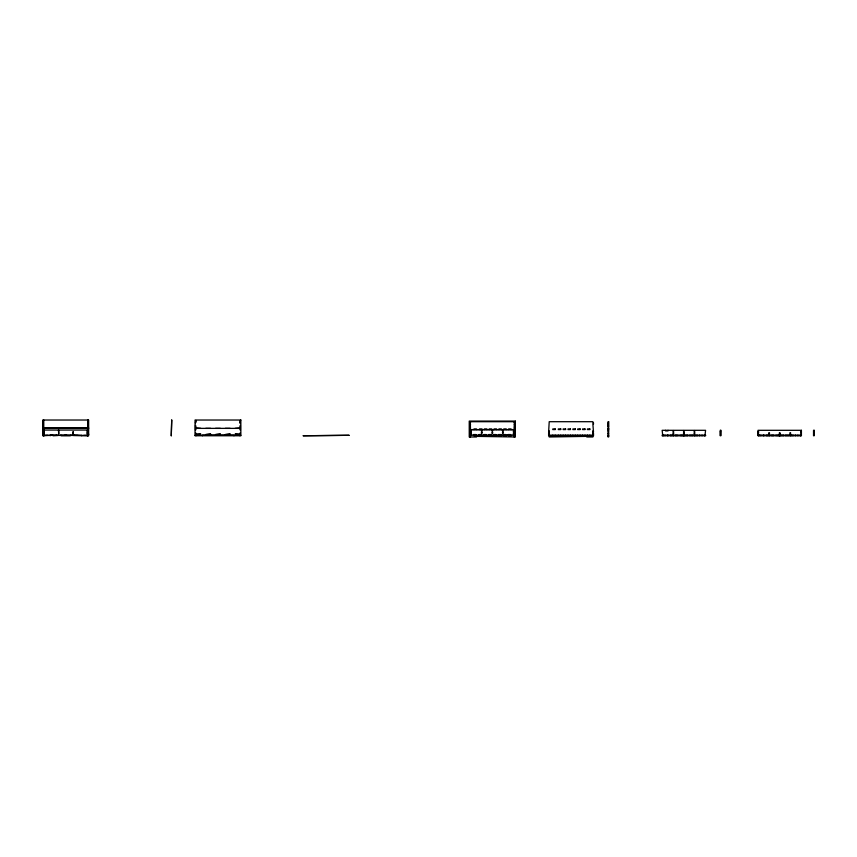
<?xml version="1.0" encoding="UTF-8"?>
<svg xmlns="http://www.w3.org/2000/svg" width="857" height="857" viewBox="0 0 857 857"><rect width="100%" height="100%" fill="white"/><g stroke="black" fill="none" stroke-linecap="round" stroke-linejoin="round"><path stroke-width="1.29" d="M469.85 422.908L470.45 422.908L470.45 421.698M514.714 422.908L514.114 422.908L514.114 421.698M608.042 422.908L608.641 422.908M469.85 424.119L470.45 424.119L470.45 425.34L469.85 425.34M515.325 424.119L514.114 424.119L514.114 425.34L514.714 425.34M608.042 424.119L608.641 424.119M608.042 425.34L608.641 425.34M469.85 426.55L470.45 426.55L470.45 428.489L469.85 428.489M514.714 426.55L514.114 426.55L514.114 428.489L514.714 428.489M608.042 426.55L608.641 426.55M43.771 427.911L88.646 427.911M42.85 428.371L88.646 428.371M608.042 428.489L608.641 428.489M608.042 428.971L608.641 428.971M469.85 429.582L514.714 429.582M608.042 429.582L608.641 429.582M513.986 429.7L470.579 429.7L470.579 435.152M43.771 430.053L87.596 430.053L87.596 435.763M469.85 430.91L471.179 430.91L471.179 432.121L470.579 432.121M514.714 430.91L513.386 430.91L513.386 432.121L513.986 432.121M548.619 430.91L549.219 430.91L549.219 434.07L548.619 434.07M593.483 430.91L592.883 430.91L592.883 434.07L593.483 434.07M608.042 430.91L608.641 430.91M44.061 431.553L44.061 433.974M87.318 431.553L87.318 433.974M720.234 431.521L720.844 431.521M758.006 431.521L758.606 431.521L758.606 432.731L758.006 432.731M801.413 431.521L800.813 431.521L800.813 432.731L801.413 432.731M813.539 431.521L814.15 431.521M549.219 432.121L548.619 432.121L549.219 421.698L592.883 421.698L592.883 422.908L593.483 422.908L593.483 424.119L592.883 424.119L593.483 432.121L592.883 432.121M720.234 432.731L720.844 432.731M813.539 432.731L814.15 432.731M469.85 433.342L471.179 433.342L471.179 435.152M514.714 433.342L513.386 433.342L513.386 435.152M549.219 433.342L548.619 433.342L548.619 435.763L593.483 435.763L593.483 433.342L592.883 433.342M608.042 433.342L608.641 433.342M42.85 434.092L43.771 434.092M87.725 434.092L88.646 434.092M720.234 433.942L720.844 433.942M758.006 433.942L758.606 433.942L758.606 435.763M768.858 433.942L769.457 433.942M779.409 433.942L780.009 433.942M801.413 433.942L800.813 433.942L800.813 435.763M813.539 433.942L814.15 433.942M42.85 434.553L43.771 434.553M87.725 434.553L88.646 434.553M56.776 435.152L50.209 435.152L50.209 435.763M60.718 435.152L71.227 435.152M73.863 435.152L77.805 435.152M195.974 435.152L195.514 432.731L195.974 434.092L200.827 434.092L195.974 434.553L195.974 435.763M239.928 435.152L240.389 432.731L239.928 434.092L235.075 434.092L239.928 434.553L239.928 435.763M469.85 435.152L514.714 435.152M548.619 435.152L593.483 435.152M608.042 435.152L608.641 435.152M720.234 435.152L720.844 435.152M758.006 435.152L801.413 435.152M813.539 435.152L814.15 435.152M195.053 435.302L240.849 435.302M43.771 435.356L87.596 435.474M53.07 435.763L58.04 435.474M61.04 435.763L70.338 435.763M469.85 435.763L470.45 435.763L470.45 436.974M514.714 435.763L514.114 435.763L514.114 436.974M608.042 435.763L608.641 435.763M608.042 436.374L608.641 436.374M800.32 435.152L800.32 435.763M797.899 435.152L797.899 435.763M795.478 435.152L795.478 435.763M793.046 435.152L793.046 435.763M791.836 435.152L791.836 435.763M790.625 435.763L790.561 432.731L789.961 432.731L789.961 435.763M788.194 435.152L788.194 435.763M786.983 435.152L786.983 435.763M785.773 435.152L785.773 435.763M783.352 435.152L783.352 435.763M782.13 435.152L782.13 435.763M780.92 435.152L780.92 435.763M780.009 435.763L780.009 432.731L779.409 432.731L779.409 435.763M779.709 435.152L779.709 435.763M778.499 435.152L778.499 435.763M777.288 435.152L777.288 435.763M776.067 435.152L776.067 435.763M773.646 435.152L773.646 435.763M772.436 435.152L772.436 435.763M771.225 435.152L771.225 435.763M769.457 435.763L769.457 432.731L768.858 432.731L768.793 435.763M767.583 435.152L767.583 435.763M766.372 435.152L766.372 435.763M763.941 435.152L763.941 435.763M763.266 435.152L763.266 435.763M760.845 435.152L760.845 435.763M759.098 435.152L759.098 435.763M704.957 435.763L705.568 430.31L694.706 430.31L694.706 431.521L694.106 431.521L694.106 430.31L684.165 430.31L684.165 431.521L683.554 431.521L683.554 430.31L673.613 430.31L673.613 431.521L673.002 431.521L673.002 430.31L662.15 430.31L662.761 435.763M704.475 435.152L704.475 435.763M702.044 435.152L702.044 435.763M699.623 435.152L699.623 435.763M697.202 435.152L697.202 435.763M695.98 435.152L695.98 435.763M694.706 435.152L694.706 435.763M694.106 435.152L694.106 435.763M692.349 435.152L692.349 435.763M691.138 435.152L691.138 435.763M689.917 435.152L689.917 435.763M687.496 435.152L687.496 435.763M686.286 435.152L686.286 435.763M685.075 435.152L685.075 435.763M684.165 435.152L684.165 435.763M683.854 435.152L683.854 435.763M683.554 435.152L683.554 435.763M682.643 435.152L682.643 435.763M681.433 435.152L681.433 435.763M680.222 435.152L680.222 435.763M677.791 435.152L677.791 435.763M676.58 435.152L676.58 435.763M675.37 435.152L675.37 435.763M673.613 435.152L673.613 435.763M673.002 435.152L673.002 435.763M671.727 435.152L671.727 435.763M670.517 435.152L670.517 435.763M668.096 435.152L668.096 435.763M668.021 430.31L668.021 430.91L665.589 430.91L665.589 430.31M667.41 435.152L667.41 435.763M664.989 435.152L664.989 435.763M663.243 435.152L663.243 435.763M592.883 435.152L592.883 436.974L586.82 436.974L586.82 436.374L549.219 436.974L549.219 435.152M589.852 435.152L589.852 435.763M587.42 435.152L587.42 435.763M584.999 435.152L584.999 435.763M582.567 435.152L582.567 435.763M580.146 435.152L580.146 435.763M577.725 435.152L577.725 435.763M575.293 435.152L575.293 435.763M572.872 435.152L572.872 435.763M570.441 435.152L570.441 435.763M568.02 435.152L568.02 435.763M565.599 435.152L565.599 435.763M563.167 435.152L563.167 435.763M560.746 435.152L560.746 435.763M558.314 435.152L558.314 435.763M555.218 435.152L555.218 435.763M552.786 435.152L552.786 435.763M514.714 436.974L514.714 421.698L469.85 421.698L469.85 436.974M514.114 429.582L513.986 435.152M511.083 429.582L511.083 428.971L508.651 428.971L508.651 429.582M511.083 435.152L511.083 435.763L508.651 435.763L508.651 435.152M510.472 435.152L510.472 434.553L508.051 434.553L508.051 435.152M506.23 429.582L506.23 428.971L503.798 428.971L503.798 429.582M506.23 435.152L506.23 435.763L503.798 435.763L503.798 435.152M505.619 435.152L505.619 434.553L503.198 434.553L503.198 435.152M503.134 429.7L503.134 430.91L502.534 430.91L502.534 429.7M501.377 429.582L501.377 428.971L498.956 428.971L498.956 429.582M501.377 435.152L501.377 435.763L498.956 435.763L498.956 435.152M500.767 435.152L500.767 434.553L498.346 434.553L498.346 435.152M496.524 429.582L496.524 428.971L494.103 428.971L494.103 429.582M496.524 435.152L496.524 435.763L494.103 435.763L494.103 435.152M495.924 435.152L495.924 434.553L493.493 434.553L493.493 435.152M492.582 429.7L492.582 430.91L491.982 430.91L491.982 429.7M491.672 429.582L491.672 428.971L489.251 428.971L489.251 429.582M491.672 435.152L491.672 435.763L489.251 435.763L489.251 435.152M491.072 435.152L491.072 434.553L488.64 434.553L488.64 435.152M486.83 429.582L486.83 428.971L484.398 428.971L484.398 429.582M486.83 435.152L486.83 435.763L484.398 435.763L484.398 435.152M486.219 435.152L486.219 434.553L483.798 434.553L483.798 435.152M482.03 429.7L482.03 430.91L481.43 430.91L481.43 429.7M481.977 429.582L481.977 428.971L479.545 428.971L479.545 429.582M481.977 435.152L481.977 435.763L479.545 435.763L479.545 435.152M481.366 435.152L481.366 434.553L478.945 434.553L478.945 435.152M476.449 429.582L476.449 428.971L474.017 428.971L474.017 429.582M476.449 435.152L476.449 435.763L474.017 435.763L474.017 435.152M475.839 435.152L475.839 434.553L473.418 434.553L473.418 435.152M470.45 429.582L470.45 435.152M235.075 428.371L239.928 427.911L240.389 425.393L240.389 430.246L239.928 428.371L195.974 428.371L195.514 430.246L195.514 425.393L195.974 427.911L200.827 428.371M233.95 435.763L233.95 435.152L202.413 435.152L202.413 435.763M230.147 428.371L225.295 428.371M220.378 428.371L215.525 428.371M210.597 428.371L205.755 428.371M88.185 420.026L88.185 435.763M87.725 420.026L87.725 435.763M87.318 430.053L87.318 435.763M86.096 435.356L83.675 435.356M81.736 435.152L81.736 435.763M80.74 435.356L78.319 435.356M74.677 435.356L70.553 435.356M73.327 435.474L88.646 435.763L88.646 420.026L42.85 420.026L42.85 435.763L50.402 435.356M66.91 435.356L64.489 435.356M61.158 435.356L56.026 435.356M58.737 430.053L58.737 433.974L58.447 430.053M53.07 435.356L50.649 435.356M47.692 435.356L45.271 435.356M44.061 430.053L44.061 435.763M43.771 420.026L43.771 435.763M43.311 420.026L43.311 435.763M171.721 420.026L171.261 435.763L171.721 420.026M240.849 420.026L195.053 420.026L195.053 435.763L240.849 435.763L240.849 420.026M195.974 420.487L195.514 422.908L195.974 420.487M240.389 420.487L239.928 422.908L240.389 420.487M515.325 421.087L469.24 421.087L469.24 436.974L476.513 436.974L476.513 436.374L515.325 436.974L515.325 421.087M608.641 421.698L608.042 421.698L608.042 436.974L608.641 436.974L608.641 421.698M555.218 428.971L552.786 428.971L552.786 429.582L555.218 429.582L555.218 428.971M560.746 428.971L558.314 428.971L558.314 429.582L560.746 429.582L560.746 428.971M565.599 428.971L563.167 428.971L563.167 429.582L565.599 429.582L565.599 428.971M570.441 428.971L568.02 428.971L568.02 429.582L570.441 429.582L570.441 428.971M575.293 428.971L572.872 428.971L572.872 429.582L575.293 429.582L575.293 428.971M580.146 428.971L577.725 428.971L577.725 429.582L580.146 429.582L580.146 428.971M584.999 428.971L582.567 428.971L582.567 429.582L584.999 429.582L584.999 428.971M589.852 428.971L587.42 428.971L587.42 429.582L589.852 429.582L589.852 428.971M720.844 430.31L720.234 430.31L720.234 435.763L720.844 435.763L720.844 430.31M801.413 430.31L758.006 430.31L758.006 435.763L801.413 435.763L801.413 430.31M814.15 430.31L813.539 430.31L813.539 435.763L814.15 435.763L814.15 430.31M73.241 431.553L72.952 433.974L73.241 431.553M482.03 432.121L481.43 432.121L481.43 433.342L482.03 433.342L482.03 432.121M492.582 432.121L491.982 432.121L491.982 433.342L492.582 433.342L492.582 432.121M503.134 432.121L502.534 432.121L502.534 433.342L503.134 433.342L503.134 432.121M673.613 432.731L673.002 432.731L673.002 433.942L673.613 433.942L673.613 432.731M684.165 432.731L683.554 432.731L683.554 433.942L684.165 433.942L684.165 432.731M694.706 432.731L694.106 432.731L694.106 433.942L694.706 433.942L694.706 432.731M210.597 434.092L205.755 434.553L210.597 434.092M220.378 434.092L215.525 434.553L220.378 434.092M230.147 434.092L225.295 434.553L230.147 434.092M705.568 435.152L662.15 435.152L662.15 435.763L705.568 435.763L705.568 435.152M349.035 435.302L303.249 435.763L349.035 435.302"/></g></svg>
